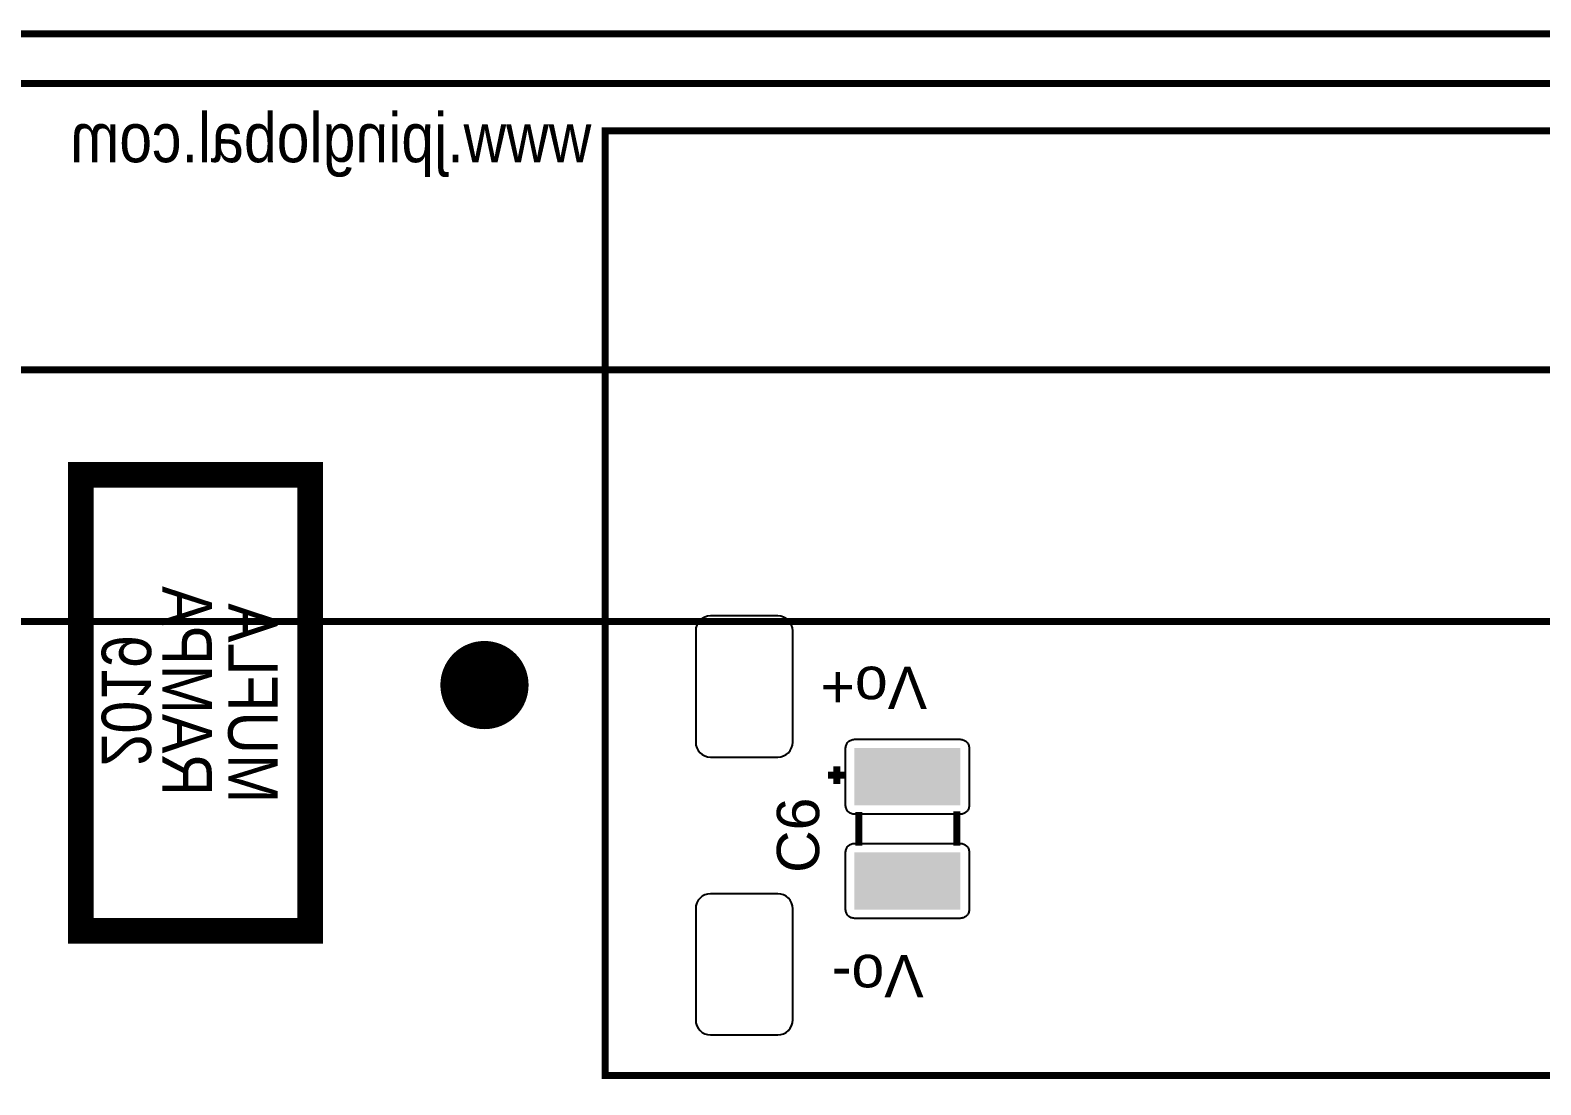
# Model space of a CAD drawing. Header units: inches. Extents: x -2.28 to 2.28, y -1.45 to 1.48.
# Drawn here: x -0.994 to 0.718, y 0.281 to 1.477 of the extents above; entities that cross this region are included whole.
import ezdxf

# ---------------------------------------------------------------- set-up
doc = ezdxf.new("R2010")
doc.units = ezdxf.units.IN
doc.layers.get('0').update_dxf_attribs({"linetype": 'CONTINUOUS'})

# ---------------------------------------------------------------- blocks, each defined once
blk = doc.blocks.new('RPAD')
blk.add_trace([(-0.5, -0.5), (-0.5, 0.5), (0.5, -0.5), (0.5, 0.5)])
blk = doc.blocks.new('EPAD')
at = {"const_width": 0.5}
blk.add_lwpolyline([(-0.25, 0, 1), (0.25, 0, 1)], format="xyb", close=True, dxfattribs=at)

msp = doc.modelspace()

# ---------------------------------------------------------------- linework, layer by layer
for points, const_width in [([(-2.271654, -1.436724), (2.279528, -1.436724), (2.279528, 1.472724), (-2.271654, 1.472724), (-2.271654, -1.436724)], 0.008), ([(-2.271654, -1.436724), (2.279528, -1.436724), (2.279528, 1.472724), (-2.271654, 1.472724), (-2.271654, -1.436724)], 0.008), ([(-2.271654, -1.436724), (2.279528, -1.436724), (2.279528, 1.472724), (-2.271654, 1.472724), (-2.271654, -1.436724)], 0.008), ([(2.18078, 1.416417), (-1.480638, 1.416417)], 0.008), ([(2.18078, 1.416417), (-1.480638, 1.416417)], 0.008), ([(2.18078, 1.416417), (-1.480638, 1.416417)], 0.008), ([(-0.34252, 0.291622), (1.720472, 0.291622), (1.720472, 1.362488), (-0.34252, 1.362488), (-0.34252, 0.291622)], 0.008), ([(-0.34252, 0.291622), (1.720472, 0.291622), (1.720472, 1.362488), (-0.34252, 1.362488), (-0.34252, 0.291622)], 0.008), ([(-0.34252, 0.291622), (1.720472, 0.291622), (1.720472, 1.362488), (-0.34252, 1.362488), (-0.34252, 0.291622)], 0.008), ([(-1.362528, 1.091614), (2.062669, 1.091614)], 0.008), ([(-1.362528, 1.091614), (2.062669, 1.091614)], 0.008), ([(-1.362528, 1.091614), (2.062669, 1.091614)], 0.008), ([(-0.937008, 0.455504), (-0.677165, 0.455504), (-0.677165, 0.972724), (-0.937008, 0.972724), (-0.937008, 0.455504)], 0.029), ([(-0.937008, 0.455504), (-0.677165, 0.455504), (-0.677165, 0.972724), (-0.937008, 0.972724), (-0.937008, 0.455504)], 0.029), ([(-0.937008, 0.455504), (-0.677165, 0.455504), (-0.677165, 0.972724), (-0.937008, 0.972724), (-0.937008, 0.455504)], 0.029), ([(1.747709, 0.766811), (1.746925, 0.774861), (1.744671, 0.782305), (1.736328, 0.794801), (1.723833, 0.803144), (1.716389, 0.805398), (1.708339, 0.806181), (-1.008197, 0.806181)], 0.008), ([(1.747709, 0.766811), (1.746925, 0.774861), (1.744671, 0.782305), (1.736328, 0.794801), (1.723833, 0.803144), (1.716389, 0.805398), (1.708339, 0.806181), (-1.008197, 0.806181)], 0.008), ([(1.747709, 0.766811), (1.746925, 0.774861), (1.744671, 0.782305), (1.736328, 0.794801), (1.723833, 0.803144), (1.716389, 0.805398), (1.708339, 0.806181), (-1.008197, 0.806181)], 0.008), ([(-0.07, 0.632205), (-0.09, 0.632205)], 0.008), ([(-0.07, 0.632205), (-0.09, 0.632205)], 0.008), ([(-0.07, 0.632205), (-0.09, 0.632205)], 0.008), ([(-0.08, 0.622205), (-0.08, 0.642205)], 0.008), ([(-0.08, 0.622205), (-0.08, 0.642205)], 0.008), ([(-0.08, 0.622205), (-0.08, 0.642205)], 0.008), ([(-0.055, 0.552205), (-0.055, 0.590205)], 0.008), ([(-0.055, 0.552205), (-0.055, 0.590205)], 0.008), ([(-0.055, 0.552205), (-0.055, 0.590205)], 0.008), ([(0.056, 0.552205), (0.056, 0.591205)], 0.008), ([(0.056, 0.552205), (0.056, 0.591205)], 0.008), ([(0.056, 0.552205), (0.056, 0.591205)], 0.008)]:
    msp.add_lwpolyline(points, dxfattribs=dict(const_width=const_width))
for points in [[(-0.223039, 0.652567), (-0.147039, 0.652567), (-0.143563, 0.652905), (-0.140349, 0.653878), (-0.137458, 0.655424), (-0.134954, 0.657481), (-0.132897, 0.659986), (-0.131351, 0.662877), (-0.130378, 0.666091), (-0.130039, 0.669567), (-0.130039, 0.795567), (-0.130378, 0.799043), (-0.131351, 0.802257), (-0.132897, 0.805148), (-0.134954, 0.807653), (-0.137458, 0.809709), (-0.140349, 0.811256), (-0.143563, 0.812229), (-0.147039, 0.812567), (-0.223039, 0.812567), (-0.226515, 0.812229), (-0.22973, 0.811256), (-0.23262, 0.809709), (-0.235125, 0.807653), (-0.237182, 0.805148), (-0.238728, 0.802257), (-0.239701, 0.799043), (-0.240039, 0.795567), (-0.240039, 0.669567), (-0.239701, 0.666091), (-0.238728, 0.662877), (-0.237182, 0.659986), (-0.235125, 0.657481), (-0.23262, 0.655424), (-0.22973, 0.653878), (-0.226515, 0.652905), (-0.223039, 0.652567)], [(-0.07, 0.597705), (-0.07, 0.662705), (-0.06995, 0.663744), (-0.069801, 0.664749), (-0.069559, 0.665716), (-0.069228, 0.66664), (-0.068814, 0.667517), (-0.068319, 0.668341), (-0.06775, 0.669108), (-0.067109, 0.669814), (-0.066403, 0.670454), (-0.065636, 0.671024), (-0.064812, 0.671518), (-0.063935, 0.671933), (-0.063011, 0.672264), (-0.062044, 0.672506), (-0.061039, 0.672654), (-0.06, 0.672705), (0.06, 0.672705), (0.061039, 0.672654), (0.062044, 0.672506), (0.063011, 0.672264), (0.063935, 0.671933), (0.064812, 0.671518), (0.065636, 0.671024), (0.066403, 0.670454), (0.067109, 0.669814), (0.06775, 0.669108), (0.068319, 0.668341), (0.068814, 0.667517), (0.069228, 0.66664), (0.069559, 0.665716), (0.069801, 0.664749), (0.06995, 0.663744), (0.07, 0.662705), (0.07, 0.597705), (0.06995, 0.596665), (0.069801, 0.59566), (0.069559, 0.594693), (0.069228, 0.593769), (0.068814, 0.592893), (0.068319, 0.592069), (0.06775, 0.591301), (0.067109, 0.590595), (0.066403, 0.589955), (0.065636, 0.589386), (0.064812, 0.588891), (0.063935, 0.588476), (0.063011, 0.588146), (0.062044, 0.587904), (0.061039, 0.587755), (0.06, 0.587705), (-0.06, 0.587705), (-0.061039, 0.587755), (-0.062044, 0.587904), (-0.063011, 0.588146), (-0.063935, 0.588476), (-0.064812, 0.588891), (-0.065636, 0.589386), (-0.066403, 0.589955), (-0.067109, 0.590595), (-0.06775, 0.591301), (-0.068319, 0.592069), (-0.068814, 0.592893), (-0.069228, 0.593769), (-0.069559, 0.594693), (-0.069801, 0.59566), (-0.06995, 0.596665), (-0.07, 0.597705)], [(-0.07, 0.479705), (-0.07, 0.544705), (-0.06995, 0.545744), (-0.069801, 0.546749), (-0.069559, 0.547716), (-0.069228, 0.54864), (-0.068814, 0.549517), (-0.068319, 0.550341), (-0.06775, 0.551108), (-0.067109, 0.551814), (-0.066403, 0.552454), (-0.065636, 0.553024), (-0.064812, 0.553518), (-0.063935, 0.553933), (-0.063011, 0.554264), (-0.062044, 0.554506), (-0.061039, 0.554654), (-0.06, 0.554705), (0.06, 0.554705), (0.061039, 0.554654), (0.062044, 0.554506), (0.063011, 0.554264), (0.063935, 0.553933), (0.064812, 0.553518), (0.065636, 0.553024), (0.066403, 0.552454), (0.067109, 0.551814), (0.06775, 0.551108), (0.068319, 0.550341), (0.068814, 0.549517), (0.069228, 0.54864), (0.069559, 0.547716), (0.069801, 0.546749), (0.06995, 0.545744), (0.07, 0.544705), (0.07, 0.479705), (0.06995, 0.478665), (0.069801, 0.47766), (0.069559, 0.476693), (0.069228, 0.475769), (0.068814, 0.474893), (0.068319, 0.474069), (0.06775, 0.473301), (0.067109, 0.472595), (0.066403, 0.471955), (0.065636, 0.471386), (0.064812, 0.470891), (0.063935, 0.470476), (0.063011, 0.470146), (0.062044, 0.469904), (0.061039, 0.469755), (0.06, 0.469705), (-0.06, 0.469705), (-0.061039, 0.469755), (-0.062044, 0.469904), (-0.063011, 0.470146), (-0.063935, 0.470476), (-0.064812, 0.470891), (-0.065636, 0.471386), (-0.066403, 0.471955), (-0.067109, 0.472595), (-0.06775, 0.473301), (-0.068319, 0.474069), (-0.068814, 0.474893), (-0.069228, 0.475769), (-0.069559, 0.476693), (-0.069801, 0.47766), (-0.06995, 0.478665), (-0.07, 0.479705)], [(-0.223039, 0.337606), (-0.147039, 0.337606), (-0.143563, 0.337944), (-0.140349, 0.338918), (-0.137458, 0.340464), (-0.134954, 0.34252), (-0.132897, 0.345025), (-0.131351, 0.347916), (-0.130378, 0.35113), (-0.130039, 0.354606), (-0.130039, 0.480606), (-0.130378, 0.484082), (-0.131351, 0.487296), (-0.132897, 0.490187), (-0.134954, 0.492692), (-0.137458, 0.494749), (-0.140349, 0.496295), (-0.143563, 0.497268), (-0.147039, 0.497606), (-0.223039, 0.497606), (-0.226515, 0.497268), (-0.22973, 0.496295), (-0.23262, 0.494749), (-0.235125, 0.492692), (-0.237182, 0.490187), (-0.238728, 0.487296), (-0.239701, 0.484082), (-0.240039, 0.480606), (-0.240039, 0.354606), (-0.239701, 0.35113), (-0.238728, 0.347916), (-0.237182, 0.345025), (-0.235125, 0.34252), (-0.23262, 0.340464), (-0.22973, 0.338918), (-0.226515, 0.337944), (-0.223039, 0.337606)]]:
    msp.add_lwpolyline(points, close=True)

# ---------------------------------------------------------------- block references
at = {"xscale": 0.1, "yscale": 0.1}
msp.add_blockref('EPAD', (-0.479462, 0.734214), dxfattribs=at)
at = {"xscale": 0.065, "yscale": 0.12, "rotation": 90}
for p in [(0, 0.630205), (0, 0.512205)]:
    msp.add_blockref('RPAD', p, dxfattribs=at)

# ---------------------------------------------------------------- texts
at = {"text_generation_flag": 2, "width": 0.892857}
msp.add_text('www.jpinglobal.com', height=0.056, dxfattribs=at).set_placement((-0.358268, 1.327047))
msp.add_text('www.jpinglobal.com', height=0.056, dxfattribs=at).set_placement((-0.358268, 1.327047))
msp.add_text('www.jpinglobal.com', height=0.056, dxfattribs=at).set_placement((-0.358268, 1.327047))
for s, p in [('RAMPA', (-0.844496, 0.608551)), ('RAMPA', (-0.844496, 0.608551)), ('RAMPA', (-0.844496, 0.608551)), ('MUFLA', (-0.770022, 0.600348)), ('MUFLA', (-0.770022, 0.600348)), ('MUFLA', (-0.770022, 0.600348)), ('2019', (-0.913394, 0.642016)), ('2019', (-0.913394, 0.642016)), ('2019', (-0.913394, 0.642016))]:
    msp.add_text(s, height=0.056, rotation=-90, dxfattribs=at).set_placement(p)
at = {"width": 1.041667}
for s, rotation, p in [('Vo+', 180, (0.022339, 0.755079)), ('Vo+', 180, (0.022339, 0.755079)), ('Vo+', 180, (0.022339, 0.755079)), ('C6', 90, (-0.1, 0.521205)), ('C6', 90, (-0.1, 0.521205)), ('C6', 90, (-0.1, 0.521205)), ('Vo-', 180, (0.018402, 0.428307)), ('Vo-', 180, (0.018402, 0.428307)), ('Vo-', 180, (0.018402, 0.428307))]:
    msp.add_text(s, height=0.048, rotation=rotation, dxfattribs=at).set_placement(p)

doc.saveas('drawing.dxf')
